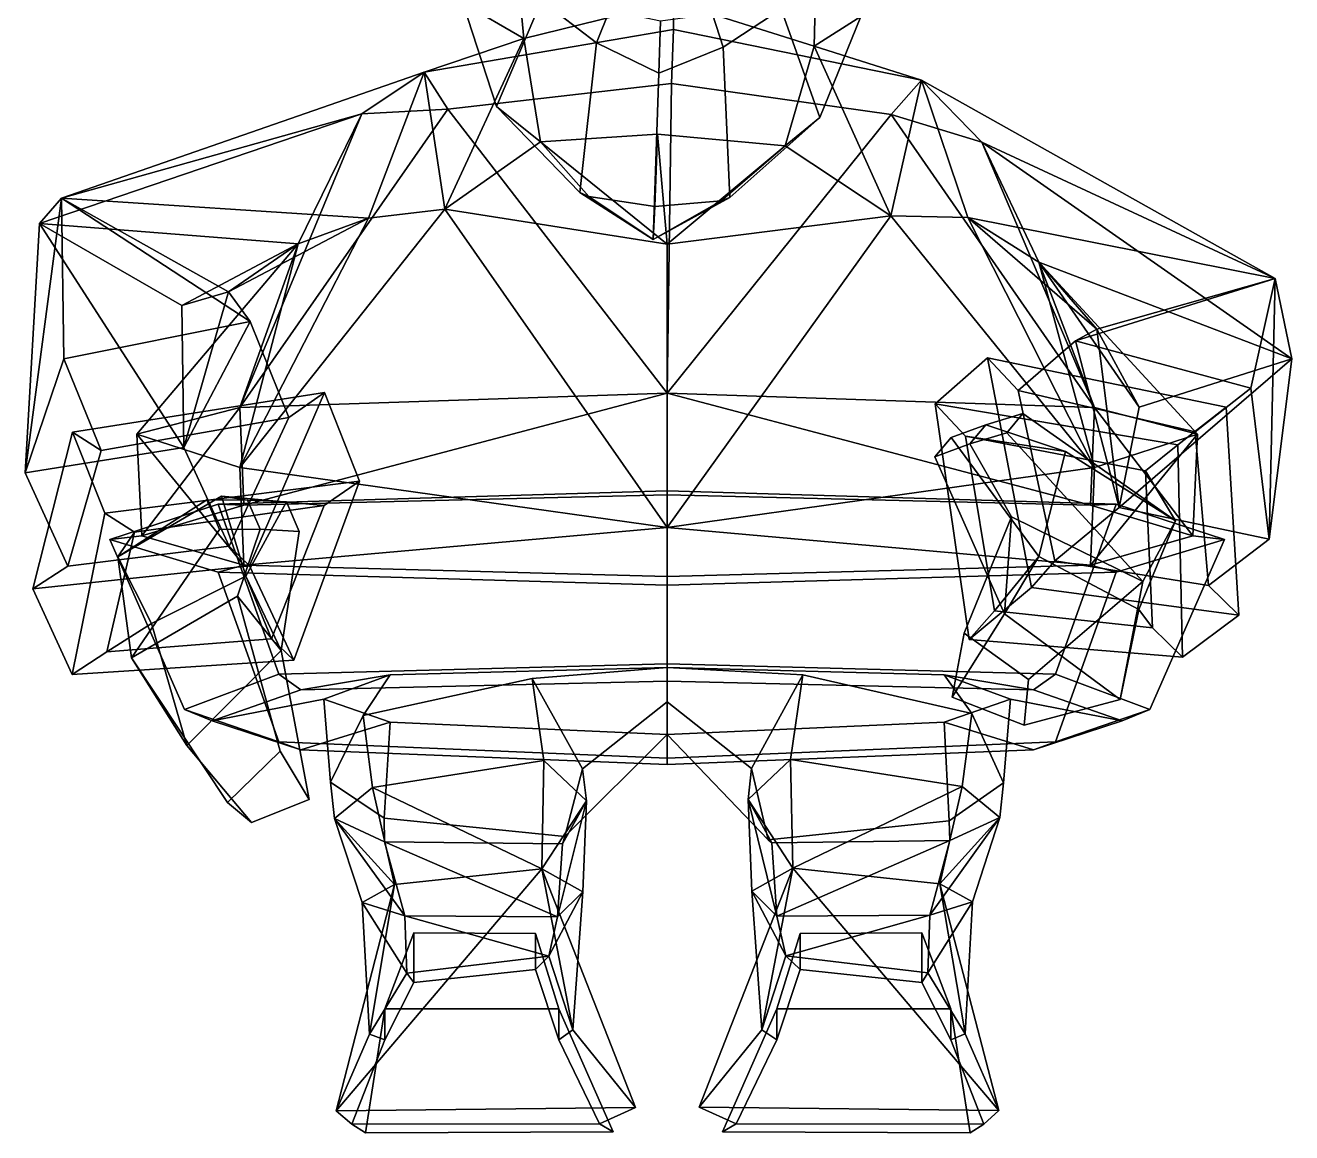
# Model space of a CAD drawing. Extents: x -176 to 167, y -153 to 325.
# Drawn here: x -176.1 to 167.3, y -153 to 147.3 of the extents above; entities that cross this region are included whole.
import ezdxf

# ---------------------------------------------------------------- set-up
doc = ezdxf.new("R2010")
doc.units = 0

msp = doc.modelspace()

# ---------------------------------------------------------------- linework, layer by layer
for points in [[(-57.44862, 153.301086, 53.716511), (-63.20509, 169.585144, 47.836521), (-43.811966, 174.219238, 15.251997), (-40.900604, 143.714783, 27.194605)], [(-40.900604, 143.714783, 27.194605), (-43.811966, 174.219238, 15.251997), (-2.698454, 170.069946, 5.021986), (-0.469201, 153.626862, 4.484125)], [(37.777031, 141.57782, 27.671911), (-0.469201, 153.626862, 4.484125), (-2.698454, 170.069946, 5.021986), (38.526306, 171.416504, 15.552735)], [(50.427952, 149.628998, 54.110527), (37.777031, 141.57782, 27.671911), (38.526306, 171.416504, 15.552735), (57.321163, 165.482483, 48.276741)], [(-36.132938, 153.878662, 99.71109), (-57.86557, 163.969971, 83.934875), (-57.44862, 153.301086, 53.716511), (-48.390842, 125.203674, 72.817627)], [(-21.245365, 142.499023, 120.952255), (-17.751814, 151.266235, 117.95192), (-36.705475, 158.064758, 108.324829), (-36.132938, 153.878662, 99.71109)], [(28.865852, 151.666138, 99.948494), (39.341396, 122.217285, 73.138062), (50.427952, 149.628998, 54.110527), (51.348927, 160.25238, 84.333778)], [(13.084339, 141.330475, 121.077644), (28.865852, 151.666138, 99.948494), (29.658854, 155.805725, 108.567223), (10.217029, 150.314209, 118.054077)], [(-0.361351, 146.090698, -5.943361), (-67.98632, 134.54895, -3.311299), (-40.900604, 143.714783, 27.194605), (-0.469201, 153.626862, 4.484125)], [(-48.390842, 125.203674, 72.817627), (-57.44862, 153.301086, 53.716511), (-40.900604, 143.714783, 27.194605), (-36.389175, 115.675934, 57.634346)], [(-25.762482, 101.952682, 107.246651), (-21.245365, 142.499023, 120.952255), (-36.132938, 153.878662, 99.71109), (-48.390842, 125.203674, 72.817627)], [(-4.366052, 134.300964, 128.234665), (-3.868901, 148.425812, 123.759476), (-17.751814, 151.266235, 117.95192), (-21.245365, 142.499023, 120.952255)], [(-0.469201, 153.626862, 4.484125), (37.777031, 141.57782, 27.671911), (66.914047, 132.354126, -3.726219), (-0.361351, 146.090698, -5.943361)], [(14.933744, 100.567383, 107.395294), (39.341396, 122.217285, 73.138062), (28.865852, 151.666138, 99.948494), (13.084339, 141.330475, 121.077644)], [(-4.366052, 134.300964, 128.234665), (13.084339, 141.330475, 121.077644), (10.217029, 150.314209, 118.054077), (-3.868901, 148.425812, 123.759476)], [(39.341396, 122.217285, 73.138062), (29.89267, 114.596313, 57.750191), (37.777031, 141.57782, 27.671911), (50.427952, 149.628998, 54.110527)], [(-0.361351, 146.090698, -5.943361), (-0.863591, 131.466309, -55.744404), (-61.523647, 124.550598, -48.40007), (-67.98632, 134.54895, -3.311299)], [(-0.361351, 146.090698, -5.943361), (66.914047, 132.354126, -3.726219), (58.691601, 123.121033, -48.176357), (-0.863591, 131.466309, -55.744404)], [(-67.98632, 134.54895, -3.311299), (-62.367287, 97.37558, 52.218258), (-40.900604, 143.714783, 27.194605)], [(-62.367287, 97.37558, 52.218258), (-36.389175, 115.675934, 57.634346), (-40.900604, 143.714783, 27.194605)], [(-5.842643, 89.16748, 111.879059), (-4.366052, 134.300964, 128.234665), (-21.245365, 142.499023, 120.952255), (-25.762482, 101.952682, 107.246651)], [(-5.842643, 89.16748, 111.879059), (14.933744, 100.567383, 107.395294), (13.084339, 141.330475, 121.077644), (-4.366052, 134.300964, 128.234665)], [(58.587521, 95.638184, 52.271042), (37.777031, 141.57782, 27.671911), (29.89267, 114.596313, 57.750191)], [(66.914047, 132.354126, -3.726219), (37.777031, 141.57782, 27.671911), (58.587521, 95.638184, 52.271042)], [(-83.052803, 94.994995, 29.567791), (-67.98632, 134.54895, -3.311299), (-166.350571, 100.412766, -20.098408)], [(-84.840981, 123.215118, -38.352638), (-166.350571, 100.412766, -20.098408), (-67.98632, 134.54895, -3.311299)], [(-84.840981, 123.215118, -38.352638), (-67.98632, 134.54895, -3.311299), (-61.523647, 124.550598, -48.40007)], [(-83.052803, 94.994995, 29.567791), (-62.367287, 97.37558, 52.218258), (-67.98632, 134.54895, -3.311299)], [(-2.069464, 47.516098, -106.734833), (-61.523647, 124.550598, -48.40007), (-0.863591, 131.466309, -55.744404)], [(-2.069464, 47.516098, -106.734833), (-0.863591, 131.466309, -55.744404), (58.691601, 123.121033, -48.176357)], [(79.471619, 95.10704, 34.454617), (66.914047, 132.354126, -3.726219), (58.587521, 95.638184, 52.271042)], [(83.254738, 115.552429, -38.704914), (58.691601, 123.121033, -48.176357), (66.914047, 132.354126, -3.726219)], [(79.471619, 95.10704, 34.454617), (162.788467, 78.637939, -4.108406), (66.914047, 132.354126, -3.726219)], [(83.254738, 115.552429, -38.704914), (66.914047, 132.354126, -3.726219), (162.788467, 78.637939, -4.108406)], [(-117.911842, 43.611603, -70.882919), (-61.523647, 124.550598, -48.40007), (-2.069464, 47.516098, -106.734833)], [(-117.911842, 43.611603, -70.882919), (-84.840981, 123.215118, -38.352638), (-61.523647, 124.550598, -48.40007)], [(-25.762482, 101.952682, 107.246651), (-48.390842, 125.203674, 72.817627), (-36.389175, 115.675934, 57.634346), (-23.321266, 100.861267, 91.365768)], [(-84.840981, 123.215118, -38.352638), (-172.26828, 93.536713, -62.657536), (-166.350571, 100.412766, -20.098408)], [(-102.127609, 88.040283, -14.311348), (-172.26828, 93.536713, -62.657536), (-84.840981, 123.215118, -38.352638)], [(-117.911842, 43.611603, -70.882919), (-102.127609, 88.040283, -14.311348), (-84.840981, 123.215118, -38.352638)], [(113.772919, 43.611603, -70.882912), (-2.069464, 47.516098, -106.734833), (58.691601, 123.121033, -48.176357)], [(14.933744, 100.567383, 107.395294), (12.539902, 99.640564, 91.49675), (29.89267, 114.596313, 57.750191), (39.341396, 122.217285, 73.138062)], [(113.772919, 43.611603, -70.882912), (58.691601, 123.121033, -48.176357), (83.254738, 115.552429, -38.704914)], [(-23.321266, 100.861267, 91.365768), (-36.389175, 115.675934, 57.634346), (-4.692608, 117.757294, 63.460739), (-5.446594, 98.168701, 87.333946)], [(-4.692608, 117.757294, 63.460739), (-36.389175, 115.675934, 57.634346), (-2.069461, 87.923172, 58.946205)], [(12.539902, 99.640564, 91.49675), (-5.446594, 98.168701, 87.333946), (-4.692608, 117.757294, 63.460739), (29.89267, 114.596313, 57.750191)], [(-4.692608, 117.757294, 63.460739), (-2.069461, 87.923172, 58.946205), (29.89267, 114.596313, 57.750191)], [(-2.069461, 87.923172, 58.946205), (-36.389175, 115.675934, 57.634346), (-62.367287, 97.37558, 52.218258)], [(-2.069461, 87.923172, 58.946205), (58.587521, 95.638184, 52.271042), (29.89267, 114.596313, 57.750191)], [(113.772919, 43.611603, -70.882912), (83.254738, 115.552429, -38.704914), (98.698975, 83.024094, -10.074416)], [(83.254738, 115.552429, -38.704914), (162.788467, 78.637939, -4.108406), (167.258392, 56.775696, -41.329315)], [(98.698975, 83.024094, -10.074416), (83.254738, 115.552429, -38.704914), (167.258392, 56.775696, -41.329315)], [(-176.115387, 25.927094, -18.922606), (-165.676773, 56.792145, 10.507726), (-166.350571, 100.412766, -20.098408)], [(-176.115387, 25.927094, -18.922606), (-166.350571, 100.412766, -20.098408), (-172.26828, 93.536713, -62.657536)], [(-83.052803, 94.994995, 29.567791), (-166.350571, 100.412766, -20.098408), (-121.039169, 75.011902, -10.339759)], [(-115.132515, 66.985046, -2.325269), (-121.039169, 75.011902, -10.339759), (-166.350571, 100.412766, -20.098408)], [(-115.132515, 66.985046, -2.325269), (-166.350571, 100.412766, -20.098408), (-165.676773, 56.792145, 10.507726)], [(-5.842643, 89.16748, 111.879059), (-25.762482, 101.952682, 107.246651), (-23.321266, 100.861267, 91.365768)], [(-5.842643, 89.16748, 111.879059), (-23.321266, 100.861267, 91.365768), (-5.446594, 98.168701, 87.333946)], [(-5.842643, 89.16748, 111.879059), (12.539902, 99.640564, 91.49675), (14.933744, 100.567383, 107.395294)], [(-5.842643, 89.16748, 111.879059), (-5.446594, 98.168701, 87.333946), (12.539902, 99.640564, 91.49675)], [(-2.069462, 11.0802, 123.390068), (-62.367287, 97.37558, 52.218258), (-117.911835, 27.382263, 89.88224)], [(-117.911835, 27.382263, 89.88224), (-62.367287, 97.37558, 52.218258), (-83.052803, 94.994995, 29.567791)], [(-2.069462, 11.0802, 123.390068), (-2.069461, 87.923172, 58.946205), (-62.367287, 97.37558, 52.218258)], [(-133.096176, 32.806946, -31.847836), (-176.115387, 25.927094, -18.922606), (-172.26828, 93.536713, -62.657536)], [(-133.661316, 71.326111, -56.643711), (-172.26828, 93.536713, -62.657536), (-102.127609, 88.040283, -14.311348)], [(-133.096176, 32.806946, -31.847836), (-172.26828, 93.536713, -62.657536), (-133.661316, 71.326111, -56.643711)], [(-102.127609, 88.040283, -14.311348), (-83.052803, 94.994995, 29.567791), (-121.039169, 75.011902, -10.339759)], [(-117.911835, 27.382263, 89.88224), (-83.052803, 94.994995, 29.567791), (-102.127609, 88.040283, -14.311348)], [(-2.069462, 11.0802, 123.390068), (58.587521, 95.638184, 52.271042), (-2.069461, 87.923172, 58.946205)], [(-2.069462, 11.0802, 123.390068), (113.772919, 27.382263, 89.88224), (58.587521, 95.638184, 52.271042)], [(113.772919, 27.382263, 89.88224), (79.471619, 95.10704, 34.454617), (58.587521, 95.638184, 52.271042)], [(113.772919, 27.382263, 89.88224), (98.698975, 83.024094, -10.074416), (79.471619, 95.10704, 34.454617)], [(98.698975, 83.024094, -10.074416), (114.383598, 64.865906, 11.472136), (79.471619, 95.10704, 34.454617)], [(79.471619, 95.10704, 34.454617), (114.383598, 64.865906, 11.472136), (162.788467, 78.637939, -4.108406)], [(-117.911835, 27.382263, 89.88224), (-102.127609, 88.040283, -14.311348), (-145.836548, 36.403244, 0.521921)], [(-145.836548, 36.403244, 0.521921), (-102.127609, 88.040283, -14.311348), (-117.911842, 43.611603, -70.882919)], [(-133.661316, 71.326111, -56.643711), (-102.127609, 88.040283, -14.311348), (-121.039169, 75.011902, -10.339759)], [(113.772919, 27.382263, 89.88224), (141.697617, 36.403244, 0.521925), (98.698975, 83.024094, -10.074416)], [(141.697617, 36.403244, 0.521925), (113.772919, 43.611603, -70.882912), (98.698975, 83.024094, -10.074416)], [(125.912476, 43.722717, -30.015135), (114.383598, 64.865906, 11.472136), (98.698975, 83.024094, -10.074416)], [(125.912476, 43.722717, -30.015135), (98.698975, 83.024094, -10.074416), (167.258392, 56.775696, -41.329315)], [(108.658539, 61.712219, 18.94451), (162.788467, 78.637939, -4.108406), (114.383598, 64.865906, 11.472136)], [(108.658539, 61.712219, 18.94451), (156.156754, 48.820328, 38.970024), (162.788467, 78.637939, -4.108406)], [(161.173508, 7.882675, 23.913456), (162.788467, 78.637939, -4.108406), (156.156754, 48.820328, 38.970024)], [(161.173508, 7.882675, 23.913456), (167.258392, 56.775696, -41.329315), (162.788467, 78.637939, -4.108406)], [(-133.096176, 32.806946, -31.847836), (-133.661316, 71.326111, -56.643711), (-121.039169, 75.011902, -10.339759)], [(-133.096176, 32.806946, -31.847836), (-121.039169, 75.011902, -10.339759), (-115.132515, 66.985046, -2.325269)], [(-165.676773, 56.792145, 10.507726), (-155.541489, 31.98735, 34.782085), (-104.651878, 40.92691, 20.385708), (-115.132515, 66.985046, -2.325269)], [(-115.132515, 66.985046, -2.325269), (-104.651878, 40.92691, 20.385708), (-120.863144, 6.047058, -10.758783), (-133.096176, 32.806946, -31.847836)], [(120.447655, 16.465668, 5.671138), (108.658539, 61.712219, 18.94451), (114.383598, 64.865906, 11.472136)], [(120.447655, 16.465668, 5.671138), (114.383598, 64.865906, 11.472136), (125.912476, 43.722717, -30.015135)], [(108.658539, 61.712219, 18.94451), (120.447655, 16.465668, 5.671138), (103.036011, 2.039032, 33.941162), (93.069519, 48.242889, 48.612961)], [(156.156754, 48.820328, 38.970024), (108.658539, 61.712219, 18.94451), (93.069519, 48.242889, 48.612961), (141.112732, 37.023575, 69.658142)], [(-164.584015, 0.576401, 4.074345), (-155.541489, 31.98735, 34.782085), (-165.676773, 56.792145, 10.507726), (-176.115387, 25.927094, -18.922606)], [(96.750755, -5.155212, 27.429544), (79.837929, -19.307465, 53.531757), (70.624779, 44.591965, 75.195709), (84.798462, 57.119385, 48.003208)], [(84.798462, 57.119385, 48.003208), (70.624779, 44.591965, 75.195709), (136.363342, 33.487885, 104.87159), (149.487198, 43.668228, 77.058128)], [(96.750755, -5.155212, 27.429544), (84.798462, 57.119385, 48.003208), (93.069519, 48.242889, 48.612961), (103.036011, 2.039032, 33.941162)], [(84.798462, 57.119385, 48.003208), (149.487198, 43.668228, 77.058128), (141.112732, 37.023575, 69.658142), (93.069519, 48.242889, 48.612961)], [(120.447655, 16.465668, 5.671138), (125.912476, 43.722717, -30.015135), (167.258392, 56.775696, -41.329315)], [(120.447655, 16.465668, 5.671138), (167.258392, 56.775696, -41.329315), (161.173508, 7.882675, 23.913456)], [(144.679672, -4.65918, 53.496288), (161.173508, 7.882675, 23.913456), (156.156754, 48.820328, 38.970024), (141.112732, 37.023575, 69.658142)], [(-94.995796, 47.693375, 23.30966), (-163.303802, 36.902466, 43.981602), (-154.5345, 14.982986, 66.164917), (-85.532501, 23.665283, 44.054733)], [(-94.995796, 47.693375, 23.30966), (-104.651878, 40.92691, 20.385708), (-155.541489, 31.98735, 34.782085), (-163.303802, 36.902466, 43.981602)], [(-115.321777, 0.696747, -19.380293), (-120.863144, 6.047058, -10.758783), (-104.651878, 40.92691, 20.385708), (-94.995796, 47.693375, 23.30966)], [(-116.878433, 17.149979, -78.540314), (-117.911842, 43.611603, -70.882919), (-2.069464, 47.516098, -106.734833)], [(-116.878433, 17.149979, -78.540314), (-2.069464, 47.516098, -106.734833), (-2.03787, 19.954697, -109.8871)], [(-115.321777, 0.696747, -19.380293), (-94.995796, 47.693375, 23.30966), (-85.532501, 23.665283, 44.054733), (-103.344032, -24.92598, -0.20571)], [(112.739502, 17.149994, -78.540314), (-2.03787, 19.954697, -109.8871), (-2.069464, 47.516098, -106.734833)], [(112.739502, 17.149994, -78.540314), (-2.069464, 47.516098, -106.734833), (113.772919, 43.611603, -70.882912)], [(-144.562393, 8.797226, 4.200731), (-145.836548, 36.403244, 0.521921), (-117.911842, 43.611603, -70.882919)], [(-144.562393, 8.797226, 4.200731), (-117.911842, 43.611603, -70.882919), (-116.878433, 17.149979, -78.540314)], [(79.837929, -19.307465, 53.531757), (86.63765, -11.548065, 60.566067), (78.775284, 35.892288, 75.817131), (70.624779, 44.591965, 75.195709)], [(70.624779, 44.591965, 75.195709), (78.775284, 35.892288, 75.817131), (127.648323, 26.465408, 97.124008), (136.363342, 33.487885, 104.87159)], [(79.973442, 33.751511, 124.590675), (90.042343, 36.709991, 128.967255), (94.378929, 41.95134, 117.958885), (84.36705, 38.891251, 113.534935)], [(84.36705, 38.891251, 113.534935), (94.378929, 41.95134, 117.958885), (135.736954, 12.922974, 78.400864), (105.918137, 31.660812, 77.067444)], [(90.042343, 36.709991, 128.967255), (126.938538, -3.562698, 106.004066), (135.736954, 12.922974, 78.400864), (94.378929, 41.95134, 117.958885)], [(140.423492, 8.797226, 4.200735), (112.739502, 17.149994, -78.540314), (113.772919, 43.611603, -70.882912)], [(140.423492, 8.797226, 4.200735), (113.772919, 43.611603, -70.882912), (141.697617, 36.403244, 0.521925)], [(137.654999, -24.116173, 81.538078), (152.923859, -12.711349, 54.449203), (149.487198, 43.668228, 77.058128), (136.363342, 33.487885, 104.87159)], [(152.923859, -12.711349, 54.449203), (144.679672, -4.65918, 53.496288), (141.112732, 37.023575, 69.658142), (149.487198, 43.668228, 77.058128)], [(70.543259, 30.203156, 120.217873), (79.973442, 33.751511, 124.590675), (84.36705, 38.891251, 113.534935), (74.897789, 35.450516, 109.172874)], [(74.897789, 35.450516, 109.172874), (84.36705, 38.891251, 113.534935), (105.918137, 31.660812, 77.067444), (98.715302, 3.22142, 62.47266)], [(-163.371155, -28.741165, 22.86986), (-154.5345, 14.982986, 66.164917), (-163.303802, 36.902466, 43.981602), (-174.106216, -5.569305, 1.778658)], [(-174.106216, -5.569305, 1.778658), (-163.303802, 36.902466, 43.981602), (-155.541489, 31.98735, 34.782085), (-164.584015, 0.576401, 4.074345)], [(-116.878433, 0.884094, 82.586967), (-145.836548, 36.403244, 0.521921), (-144.562393, 8.797226, 4.200731)], [(-116.878433, 0.884094, 82.586967), (-117.911835, 27.382263, 89.88224), (-145.836548, 36.403244, 0.521921)], [(70.543259, 30.203156, 120.217873), (74.897789, 35.450516, 109.172874), (98.715302, 3.22142, 62.47266), (89.423492, -12.312592, 90.449791)], [(98.715302, 3.22142, 62.47266), (105.918137, 31.660812, 77.067444), (78.775284, 35.892288, 75.817131), (86.63765, -11.548065, 60.566067)], [(105.918137, 31.660812, 77.067444), (135.736954, 12.922974, 78.400864), (127.648323, 26.465408, 97.124008), (78.775284, 35.892288, 75.817131)], [(79.973442, 33.751511, 124.590675), (91.30323, 14.008957, 119.197243), (126.938538, -3.562698, 106.004066), (90.042343, 36.709991, 128.967255)], [(112.739502, 0.884094, 82.586975), (141.697617, 36.403244, 0.521925), (113.772919, 27.382263, 89.88224)], [(112.739502, 0.884094, 82.586975), (140.423492, 8.797226, 4.200735), (141.697617, 36.403244, 0.521925)], [(-133.096176, 32.806946, -31.847836), (-120.863144, 6.047058, -10.758783), (-164.584015, 0.576401, 4.074345), (-176.115387, 25.927094, -18.922606)], [(70.543259, 30.203156, 120.217873), (89.423492, -12.312592, 90.449791), (91.30323, 14.008957, 119.197243), (79.973442, 33.751511, 124.590675)], [(137.654999, -24.116173, 81.538078), (136.363342, 33.487885, 104.87159), (127.648323, 26.465408, 97.124008), (129.555756, -16.159332, 80.621964)], [(-116.878433, 0.884094, 82.586967), (-2.069462, 11.0802, 123.390068), (-117.911835, 27.382263, 89.88224)], [(112.739502, 0.884094, 82.586975), (113.772919, 27.382263, 89.88224), (-2.069462, 11.0802, 123.390068)], [(125.850159, -11.163925, 64.701469), (129.555756, -16.159332, 80.621964), (127.648323, 26.465408, 97.124008), (135.736954, 12.922974, 78.400864)], [(-85.532501, 23.665283, 44.054733), (-154.5345, 14.982986, 66.164917), (-146.470398, 9.787003, 56.507607), (-95.041725, 17.033142, 41.210278)], [(-107.398743, -28.683228, -85.278419), (-123.803268, 17.376694, -90.59626), (-2.068983, 20.986877, -126.102699), (-2.069467, -25.883934, -120.6922)], [(-123.803268, 17.376694, -90.59626), (-116.878433, 17.149979, -78.540314), (-2.03787, 19.954697, -109.8871), (-2.068983, 20.986877, -126.102699)], [(-103.344032, -24.92598, -0.20571), (-85.532501, 23.665283, 44.054733), (-95.041725, 17.033142, 41.210278), (-109.342041, -19.155594, 9.103033)], [(103.259811, -28.68322, -85.278419), (-2.069467, -25.883934, -120.6922), (-2.068983, 20.986877, -126.102699), (119.664337, 17.376694, -90.59626)], [(119.664337, 17.376694, -90.59626), (-2.068983, 20.986877, -126.102699), (-2.03787, 19.954697, -109.8871), (112.739502, 17.149994, -78.540314)], [(-132.977158, -38.264717, 9.634261), (-153.218445, 7.795197, 4.316419), (-123.803268, 17.376694, -90.59626), (-107.398743, -28.683228, -85.278419)], [(-123.803268, 17.376694, -90.59626), (-153.218445, 7.795197, 4.316419), (-144.562393, 8.797226, 4.200731), (-116.878433, 17.149979, -78.540314)], [(-122.940895, 19.549698, 42.771843), (-95.041725, 17.033142, 41.210278), (-146.470398, 9.787003, 56.507607), (-151.041931, 3.122223, 38.390701)], [(-115.865623, 18.503113, 89.627953), (-122.940895, 19.549698, 42.771843), (-151.041931, 3.122223, 38.390701), (-126.879257, 18.540649, 92.433601)], [(-123.483559, 10.558716, 102.036743), (-126.879257, 18.540649, 92.433601), (-151.041931, 3.122223, 38.390701), (-147.315536, -24.306717, 60.479958)], [(-112.442879, 10.607834, 99.31813), (-115.865623, 18.503113, 89.627953), (-126.879257, 18.540649, 92.433601), (-123.483559, 10.558716, 102.036743)], [(-116.362297, -2.160583, 22.41662), (-109.342041, -19.155594, 9.103033), (-95.041725, 17.033142, 41.210278), (-122.940895, 19.549698, 42.771843)], [(-105.310936, 18.016953, 86.645439), (-116.362297, -2.160583, 22.41662), (-122.940895, 19.549698, 42.771843), (-115.865623, 18.503113, 89.627953)], [(-101.902809, 10.019592, 96.284729), (-106.7556, -22.253754, 51.730579), (-116.362297, -2.160583, 22.41662), (-105.310936, 18.016953, 86.645439)], [(-101.902809, 10.019592, 96.284729), (-105.310936, 18.016953, 86.645439), (-115.865623, 18.503113, 89.627953), (-112.442879, 10.607834, 99.31813)], [(128.838226, -38.264709, 9.634265), (103.259811, -28.68322, -85.278419), (119.664337, 17.376694, -90.59626), (149.079514, 7.795212, 4.316423)], [(119.664337, 17.376694, -90.59626), (112.739502, 17.149994, -78.540314), (140.423492, 8.797226, 4.200735), (149.079514, 7.795212, 4.316423)], [(-163.371155, -28.741165, 22.86986), (-154.010406, -22.668701, 25.161131), (-146.470398, 9.787003, 56.507607), (-154.5345, 14.982986, 66.164917)], [(75.202766, -34.91153, 154.056671), (78.4105, -17.590286, 162.048508), (91.30323, 14.008957, 119.197243), (89.423492, -12.312592, 90.449791)], [(78.4105, -17.590286, 162.048508), (95.855286, -30.152939, 161.659988), (126.938538, -3.562698, 106.004066), (91.30323, 14.008957, 119.197243)], [(120.447655, 16.465668, 5.671138), (161.173508, 7.882675, 23.913456), (144.679672, -4.65918, 53.496288), (103.036011, 2.039032, 33.941162)], [(-112.442879, 10.607834, 99.31813), (-123.483559, 10.558716, 102.036743), (-147.315536, -24.306717, 60.479958), (-118.574577, -7.534195, 85.883453)], [(-101.902809, 10.019592, 96.284729), (-112.442879, 10.607834, 99.31813), (-118.574577, -7.534195, 85.883453), (-106.7556, -22.253754, 51.730579)], [(-116.878433, 0.884094, 82.586967), (-2.069462, -2.241638, 114.001472), (-2.069462, 11.0802, 123.390068)], [(112.739502, 0.884094, 82.586975), (-2.069462, 11.0802, 123.390068), (-2.069462, -2.241638, 114.001472)], [(120.729477, -35.602234, 90.054764), (125.850159, -11.163925, 64.701469), (135.736954, 12.922974, 78.400864), (126.938538, -3.562698, 106.004066)], [(-141.913147, -14.989014, 20.032743), (-151.041931, 3.122223, 38.390701), (-146.470398, 9.787003, 56.507607), (-154.010406, -22.668701, 25.161131)], [(-153.218445, 7.795197, 4.316419), (-123.803268, -1.003769, 91.477562), (-116.878433, 0.884094, 82.586967), (-144.562393, 8.797226, 4.200731)], [(-123.803268, -1.003769, 91.477562), (-153.218445, 7.795197, 4.316419), (-132.977158, -38.264717, 9.634261), (-107.398735, -47.063683, 96.79541)], [(119.664337, -1.003754, 91.47757), (103.259811, -47.063675, 96.79541), (128.838226, -38.264709, 9.634265), (149.079514, 7.795212, 4.316423)], [(149.079514, 7.795212, 4.316423), (140.423492, 8.797226, 4.200735), (112.739502, 0.884094, 82.586975), (119.664337, -1.003754, 91.47757)], [(-115.321777, 0.696747, -19.380293), (-174.106216, -5.569305, 1.778658), (-164.584015, 0.576401, 4.074345), (-120.863144, 6.047058, -10.758783)], [(-115.321777, 0.696747, -19.380293), (-103.344032, -24.92598, -0.20571), (-163.371155, -28.741165, 22.86986), (-174.106216, -5.569305, 1.778658)], [(-132.311279, -48.050987, 37.446377), (-147.315536, -24.306717, 60.479958), (-151.041931, 3.122223, 38.390701), (-141.913147, -14.989014, 20.032743)], [(-2.069462, -4.550644, 126.977654), (-2.069462, -2.241638, 114.001472), (-116.878433, 0.884094, 82.586967), (-123.803268, -1.003769, 91.477562)], [(-2.069462, -4.550644, 126.977654), (119.664337, -1.003754, 91.47757), (112.739502, 0.884094, 82.586975), (-2.069462, -2.241638, 114.001472)], [(98.715302, 3.22142, 62.47266), (86.63765, -11.548065, 60.566067), (129.555756, -16.159332, 80.621964), (125.850159, -11.163925, 64.701469)], [(89.423492, -12.312592, 90.449791), (98.715302, 3.22142, 62.47266), (125.850159, -11.163925, 64.701469), (120.729477, -35.602234, 90.054764)], [(96.750755, -5.155212, 27.429544), (103.036011, 2.039032, 33.941162), (144.679672, -4.65918, 53.496288), (152.923859, -12.711349, 54.449203)], [(-116.362297, -2.160583, 22.41662), (-141.913147, -14.989014, 20.032743), (-154.010406, -22.668701, 25.161131), (-109.342041, -19.155594, 9.103033)], [(-106.7556, -22.253754, 51.730579), (-132.311279, -48.050987, 37.446377), (-141.913147, -14.989014, 20.032743), (-116.362297, -2.160583, 22.41662)], [(-2.069463, -51.43277, 132.390427), (-2.069462, -4.550644, 126.977654), (-123.803268, -1.003769, 91.477562), (-107.398735, -47.063683, 96.79541)], [(-2.069463, -51.43277, 132.390427), (103.259811, -47.063675, 96.79541), (119.664337, -1.003754, 91.47757), (-2.069462, -4.550644, 126.977654)], [(96.750755, -5.155212, 27.429544), (152.923859, -12.711349, 54.449203), (137.654999, -24.116173, 81.538078), (79.837929, -19.307465, 53.531757)], [(94.767982, -42.525818, 143.73558), (120.729477, -35.602234, 90.054764), (126.938538, -3.562698, 106.004066), (95.855286, -30.152939, 161.659988)], [(-106.988533, -49.587395, 119.023483), (-118.574577, -7.534195, 85.883453), (-147.315536, -24.306717, 60.479958), (-121.283325, -63.518944, 111.032066)], [(-99.125832, -62.654404, 107.123238), (-106.7556, -22.253754, 51.730579), (-118.574577, -7.534195, 85.883453), (-106.988533, -49.587395, 119.023483)], [(75.202766, -34.91153, 154.056671), (89.423492, -12.312592, 90.449791), (120.729477, -35.602234, 90.054764), (94.767982, -42.525818, 143.73558)], [(79.837929, -19.307465, 53.531757), (137.654999, -24.116173, 81.538078), (129.555756, -16.159332, 80.621964), (86.63765, -11.548065, 60.566067)], [(-103.344032, -24.92598, -0.20571), (-109.342041, -19.155594, 9.103033), (-154.010406, -22.668701, 25.161131), (-163.371155, -28.741165, 22.86986)], [(75.202766, -34.91153, 154.056671), (94.767982, -42.525818, 143.73558), (95.855286, -30.152939, 161.659988), (78.4105, -17.590286, 162.048508)], [(-99.125832, -62.654404, 107.123238), (-114.796669, -68.939224, 90.929848), (-132.311279, -48.050987, 37.446377), (-106.7556, -22.253754, 51.730579)], [(-114.796669, -68.939224, 90.929848), (-121.283325, -63.518944, 111.032066), (-147.315536, -24.306717, 60.479958), (-132.311279, -48.050987, 37.446377)], [(-107.398743, -28.683228, -85.278419), (-2.069467, -25.883934, -120.6922), (-2.069467, -30.59124, -104.08197), (-101.377144, -32.951477, -72.755859)], [(-101.377144, -32.951477, -72.755859), (-2.069467, -30.59124, -104.08197), (-2.069466, -26.924599, -82.67308), (-77.176857, -28.891846, -55.743134)], [(-77.176857, -28.891846, -55.743134), (-2.069466, -26.924599, -82.67308), (-38.64814, -29.86293, -58.773888), (-84.547188, -39.891312, -33.866947)], [(-2.069466, -26.924599, -82.67308), (-2.069465, -36.179733, 9.006751), (-25.041691, -54.32608, 6.020479), (-38.64814, -29.86293, -58.773888)], [(103.259811, -28.68322, -85.278419), (97.238205, -32.951462, -72.755852), (-2.069467, -30.59124, -104.08197), (-2.069467, -25.883934, -120.6922)], [(97.238205, -32.951462, -72.755852), (73.037933, -28.891846, -55.74313), (-2.069466, -26.924599, -82.67308), (-2.069467, -30.59124, -104.08197)], [(73.037933, -28.891846, -55.74313), (80.49321, -39.366974, -34.112186), (34.698978, -28.843613, -59.12838), (-2.069466, -26.924599, -82.67308)], [(20.807825, -54.249901, 5.473021), (-2.069465, -36.179733, 9.006751), (-2.069466, -26.924599, -82.67308), (34.698978, -28.843613, -59.12838)], [(-132.977158, -38.264717, 9.634261), (-107.398743, -28.683228, -85.278419), (-101.377144, -32.951477, -72.755859), (-125.450172, -41.30423, 9.985188)], [(-125.450172, -41.30423, 9.985188), (-101.377144, -32.951477, -72.755859), (-77.176857, -28.891846, -55.743134), (-95.199806, -35.45903, 9.310332)], [(-95.199806, -35.45903, 9.310332), (-77.176857, -28.891846, -55.743134), (-84.547188, -39.891312, -33.866947), (-93.395378, -57.975311, 9.371853)], [(-81.99337, -59.413689, -14.92722), (-84.547188, -39.891312, -33.866947), (-38.64814, -29.86293, -58.773888), (-35.492294, -52.073456, -27.661127)], [(-23.983461, -62.998734, -0.144123), (-35.492294, -52.073456, -27.661127), (-38.64814, -29.86293, -58.773888), (-25.041691, -54.32608, 6.020479)], [(19.877596, -62.716881, -0.390617), (20.807825, -54.249901, 5.473021), (34.698978, -28.843613, -59.12838), (31.373661, -51.796082, -27.914082)], [(77.881561, -59.117279, -15.194013), (31.373661, -51.796082, -27.914082), (34.698978, -28.843613, -59.12838), (80.49321, -39.366974, -34.112186)], [(91.060875, -35.45903, 9.310334), (89.147156, -58.123474, 9.030437), (80.49321, -39.366974, -34.112186), (73.037933, -28.891846, -55.74313)], [(121.311241, -41.304222, 9.985191), (91.060875, -35.45903, 9.310334), (73.037933, -28.891846, -55.74313), (97.238205, -32.951462, -72.755852)], [(128.838226, -38.264709, 9.634265), (121.311241, -41.304222, 9.985191), (97.238205, -32.951462, -72.755852), (103.259811, -28.68322, -85.278419)], [(-101.377144, -49.217361, 88.371429), (-125.450172, -41.30423, 9.985188), (-95.199806, -35.45903, 9.310332), (-77.176857, -41.744858, 71.576729)], [(-77.176857, -41.744858, 71.576729), (-95.199806, -35.45903, 9.310332), (-93.395378, -57.975311, 9.371853), (-78.792816, -67.730759, 50.003685)], [(-2.069465, -36.179733, 9.006751), (-2.069464, -45.078262, 97.154205), (-29.795259, -72.692848, 70.257858), (-25.041691, -54.32608, 6.020479)], [(20.807825, -54.249901, 5.473021), (25.304005, -73.612076, 69.710381), (-2.069464, -45.078262, 97.154205), (-2.069465, -36.179733, 9.006751)], [(73.037933, -41.744858, 71.576729), (74.386475, -68.466469, 49.633011), (89.147156, -58.123474, 9.030437), (91.060875, -35.45903, 9.310334)], [(97.238213, -49.217361, 88.371429), (73.037933, -41.744858, 71.576729), (91.060875, -35.45903, 9.310334), (121.311241, -41.304222, 9.985191)], [(-107.398735, -47.063683, 96.79541), (-132.977158, -38.264717, 9.634261), (-125.450172, -41.30423, 9.985188), (-101.377144, -49.217361, 88.371429)], [(-92.252159, -67.86438, 4.324375), (-93.395378, -57.975311, 9.371853), (-84.547188, -39.891312, -33.866947), (-81.99337, -59.413689, -14.92722)], [(88.149597, -67.558846, 4.056153), (77.881561, -59.117279, -15.194013), (80.49321, -39.366974, -34.112186), (89.147156, -58.123474, 9.030437)], [(103.259811, -47.063675, 96.79541), (97.238213, -49.217361, 88.371429), (121.311241, -41.304222, 9.985191), (128.838226, -38.264709, 9.634265)], [(-2.069464, -53.200829, 119.884956), (-101.377144, -49.217361, 88.371429), (-77.176857, -41.744858, 71.576729), (-2.069464, -45.078262, 97.154205)], [(-2.069464, -45.078262, 97.154205), (-77.176857, -41.744858, 71.576729), (-78.792816, -67.730759, 50.003685), (-29.795259, -72.692848, 70.257858)], [(-2.069464, -45.078262, 97.154205), (25.304005, -73.612076, 69.710381), (74.386475, -68.466469, 49.633011), (73.037933, -41.744858, 71.576729)], [(-2.069464, -53.200829, 119.884956), (-2.069464, -45.078262, 97.154205), (73.037933, -41.744858, 71.576729), (97.238213, -49.217361, 88.371429)], [(-2.069463, -51.43277, 132.390427), (-107.398735, -47.063683, 96.79541), (-101.377144, -49.217361, 88.371429), (-2.069464, -53.200829, 119.884956)], [(-2.069463, -51.43277, 132.390427), (-2.069464, -53.200829, 119.884956), (97.238213, -49.217361, 88.371429), (103.259811, -47.063675, 96.79541)], [(-99.125832, -62.654404, 107.123238), (-106.988533, -49.587395, 119.023483), (-121.283325, -63.518944, 111.032066), (-114.796669, -68.939224, 90.929848)], [(-36.073254, -81.469353, -15.771581), (-81.99337, -59.413689, -14.92722), (-35.492294, -52.073456, -27.661127)], [(-36.073254, -81.469353, -15.771581), (-35.492294, -52.073456, -27.661127), (-23.983461, -62.998734, -0.144123)], [(-30.416643, -74.717499, 27.379244), (-23.983461, -62.998734, -0.144123), (-25.041691, -54.32608, 6.020479), (-29.795259, -72.692848, 70.257858)], [(31.965845, -81.275368, -16.02334), (19.877596, -62.716881, -0.390617), (31.373661, -51.796082, -27.914082)], [(26.323862, -74.425293, 27.133383), (25.304005, -73.612076, 69.710381), (20.807825, -54.249901, 5.473021), (19.877596, -62.716881, -0.390617)], [(31.965845, -81.275368, -16.02334), (31.373661, -51.796082, -27.914082), (77.881561, -59.117279, -15.194013)], [(-78.694191, -74.132317, 20.849022), (-78.792816, -67.730759, 50.003685), (-93.395378, -57.975311, 9.371853), (-92.252159, -67.86438, 4.324375)], [(74.59919, -73.826271, 20.586838), (88.149597, -67.558846, 4.056153), (89.147156, -58.123474, 9.030437), (74.386475, -68.466469, 49.633011)], [(-75.990929, -85.717224, -4.063347), (-92.252159, -67.86438, 4.324375), (-81.99337, -59.413689, -14.92722)], [(-75.990929, -85.717224, -4.063347), (-81.99337, -59.413689, -14.92722), (-36.073254, -81.469353, -15.771581)], [(71.888649, -85.511543, -4.327386), (31.965845, -81.275368, -16.02334), (77.881561, -59.117279, -15.194013)], [(71.888649, -85.511543, -4.327386), (77.881561, -59.117279, -15.194013), (88.149597, -67.558846, 4.056153)], [(-24.941086, -87.705833, 9.757137), (-36.073254, -81.469353, -15.771581), (-23.983461, -62.998734, -0.144123)], [(-31.78644, -94.5299, 35.415833), (-24.941086, -87.705833, 9.757137), (-23.983461, -62.998734, -0.144123)], [(-31.78644, -94.5299, 35.415833), (-23.983461, -62.998734, -0.144123), (-30.416643, -74.717499, 27.379244)], [(27.699415, -94.338387, 35.168926), (26.323862, -74.425293, 27.133383), (19.877596, -62.716881, -0.390617)], [(27.699415, -94.338387, 35.168926), (19.877596, -62.716881, -0.390617), (20.843737, -87.515785, 9.510743)], [(20.843737, -87.515785, 9.510743), (19.877596, -62.716881, -0.390617), (31.965845, -81.275368, -16.02334)], [(-73.204498, -94.206581, 29.208473), (-78.694191, -74.132317, 20.849022), (-92.252159, -67.86438, 4.324375)], [(-73.204498, -94.206581, 29.208473), (-92.252159, -67.86438, 4.324375), (-84.817787, -90.594971, 13.806706)], [(-84.817787, -90.594971, 13.806706), (-92.252159, -67.86438, 4.324375), (-75.990929, -85.717224, -4.063347)], [(-30.416643, -74.717499, 27.379244), (-29.795259, -72.692848, 70.257858), (-78.792816, -67.730759, 50.003685), (-78.694191, -74.132317, 20.849022)], [(26.323862, -74.425293, 27.133383), (74.59919, -73.826271, 20.586838), (74.386475, -68.466469, 49.633011), (25.304005, -73.612076, 69.710381)], [(69.115471, -94.002502, 28.94759), (88.149597, -67.558846, 4.056153), (74.59919, -73.826271, 20.586838)], [(69.115471, -94.002502, 28.94759), (80.72274, -90.387047, 13.540982), (88.149597, -67.558846, 4.056153)], [(80.72274, -90.387047, 13.540982), (71.888649, -85.511543, -4.327386), (88.149597, -67.558846, 4.056153)], [(-31.78644, -94.5299, 35.415833), (-30.416643, -74.717499, 27.379244), (-78.694191, -74.132317, 20.849022)], [(-31.78644, -94.5299, 35.415833), (-78.694191, -74.132317, 20.849022), (-73.204498, -94.206581, 29.208473)], [(27.699415, -94.338387, 35.168926), (74.59919, -73.826271, 20.586838), (26.323862, -74.425293, 27.133383)], [(27.699415, -94.338387, 35.168926), (69.115471, -94.002502, 28.94759), (74.59919, -73.826271, 20.586838)], [(-91.84758, -147.126144, -29.48847), (-75.990929, -85.717224, -4.063347), (-36.073254, -81.469353, -15.771581)], [(-10.680984, -146.221512, -35.969856), (-91.84758, -147.126144, -29.48847), (-36.073254, -81.469353, -15.771581)], [(-10.680984, -146.221512, -35.969856), (-36.073254, -81.469353, -15.771581), (-27.66452, -125.183434, -6.697343)], [(-27.66452, -125.183434, -6.697343), (-36.073254, -81.469353, -15.771581), (-24.941086, -87.705833, 9.757137)], [(6.643347, -146.13092, -36.194157), (23.628729, -125.098541, -6.916918), (31.965845, -81.275368, -16.02334)], [(6.643347, -146.13092, -36.194157), (31.965845, -81.275368, -16.02334), (87.812088, -147.019608, -29.733988)], [(23.628729, -125.098541, -6.916918), (20.843737, -87.515785, 9.510743), (31.965845, -81.275368, -16.02334)], [(87.812088, -147.019608, -29.733988), (31.965845, -81.275368, -16.02334), (71.888649, -85.511543, -4.327386)], [(-91.84758, -147.126144, -29.48847), (-82.774567, -126.315987, -3.5702), (-75.990929, -85.717224, -4.063347)], [(-82.774567, -126.315987, -3.5702), (-84.817787, -90.594971, 13.806706), (-75.990929, -85.717224, -4.063347)], [(87.812088, -147.019608, -29.733988), (71.888649, -85.511543, -4.327386), (78.740051, -126.219887, -3.804442)], [(78.740051, -126.219887, -3.804442), (71.888649, -85.511543, -4.327386), (80.72274, -90.387047, 13.540982)], [(-27.66452, -125.183434, -6.697343), (-24.941086, -87.705833, 9.757137), (-34.172089, -105.153984, 20.292513)], [(-34.172089, -105.153984, 20.292513), (-24.941086, -87.705833, 9.757137), (-31.78644, -94.5299, 35.415833)], [(30.137802, -105.076378, 20.079918), (27.699415, -94.338387, 35.168926), (20.843737, -87.515785, 9.510743)], [(23.628729, -125.098541, -6.916918), (30.137802, -105.076378, 20.079918), (20.843737, -87.515785, 9.510743)], [(-72.662666, -109.754356, 12.643307), (-73.204498, -94.206581, 29.208473), (-84.817787, -90.594971, 13.806706)], [(-82.774567, -126.315987, -3.5702), (-72.662666, -109.754356, 12.643307), (-84.817787, -90.594971, 13.806706)], [(78.740051, -126.219887, -3.804442), (80.72274, -90.387047, 13.540982), (68.627838, -109.665955, 12.41852)], [(68.627838, -109.665955, 12.41852), (80.72274, -90.387047, 13.540982), (69.115471, -94.002502, 28.94759)], [(-34.172089, -105.153984, 20.292513), (-31.78644, -94.5299, 35.415833), (-73.204498, -94.206581, 29.208473)], [(-72.662666, -109.754356, 12.643307), (-34.172089, -105.153984, 20.292513), (-73.204498, -94.206581, 29.208473)], [(30.137802, -105.076378, 20.079918), (69.115471, -94.002502, 28.94759), (27.699415, -94.338387, 35.168926)], [(68.627838, -109.665955, 12.41852), (69.115471, -94.002502, 28.94759), (30.137802, -105.076378, 20.079918)], [(-31.473774, -119.444244, 102.617195), (-37.787899, -98.998032, 87.801697), (-70.777412, -98.812729, 87.801697), (-78.613716, -119.444244, 102.617195)], [(-78.613716, -119.444244, 102.617195), (-70.777412, -98.812729, 87.801697), (-70.777412, -112.334427, 35.947453), (-78.613716, -127.827744, 43.725594)], [(-37.787899, -98.998032, 87.801697), (-37.787899, -108.736435, 35.947453), (-70.777412, -112.334427, 35.947453), (-70.777412, -98.812729, 87.801697)], [(-31.473774, -119.444244, 102.617195), (-31.473774, -127.827744, 43.725594), (-37.787899, -108.736435, 35.947453), (-37.787899, -98.998032, 87.801697)], [(27.673773, -119.444244, 102.617195), (74.813721, -119.444244, 102.617195), (66.977409, -98.812729, 87.801697), (33.987896, -98.998032, 87.801697)], [(27.673773, -119.444244, 102.617195), (33.987896, -98.998032, 87.801697), (33.987896, -108.736435, 35.947453), (27.673773, -127.827744, 43.725594)], [(33.987896, -98.998032, 87.801697), (66.977409, -98.812729, 87.801697), (66.977409, -112.334427, 35.947453), (33.987896, -108.736435, 35.947453)], [(74.813721, -119.444244, 102.617195), (74.813721, -127.827744, 43.725594), (66.977409, -112.334427, 35.947453), (66.977409, -98.812729, 87.801697)], [(-34.172089, -105.153984, 20.292513), (-72.662666, -109.754356, 12.643307), (-70.777412, -112.334427, 35.947453), (-37.787899, -108.736435, 35.947453)], [(-27.66452, -125.183434, -6.697343), (-34.172089, -105.153984, 20.292513), (-37.787899, -108.736435, 35.947453), (-31.473774, -127.827744, 43.725594)], [(23.628729, -125.098541, -6.916918), (27.673773, -127.827744, 43.725594), (33.987896, -108.736435, 35.947453), (30.137802, -105.076378, 20.079918)], [(30.137802, -105.076378, 20.079918), (33.987896, -108.736435, 35.947453), (66.977409, -112.334427, 35.947453), (68.627838, -109.665955, 12.41852)], [(-82.774567, -126.315987, -3.5702), (-78.613716, -127.827744, 43.725594), (-70.777412, -112.334427, 35.947453), (-72.662666, -109.754356, 12.643307)], [(78.740051, -126.219887, -3.804442), (68.627838, -109.665955, 12.41852), (66.977409, -112.334427, 35.947453), (74.813721, -127.827744, 43.725594)], [(-83.890282, -153.02951, 102.617195), (-78.613716, -119.444244, 102.617195), (-78.613716, -127.827744, 43.725594), (-87.594154, -150.723206, 36.317848)], [(-16.70689, -152.844193, 102.617195), (-31.473774, -119.444244, 102.617195), (-78.613716, -119.444244, 102.617195), (-83.890282, -153.02951, 102.617195)], [(-16.70689, -152.844193, 102.617195), (-20.410763, -150.61731, 32.613968), (-31.473774, -127.827744, 43.725594), (-31.473774, -119.444244, 102.617195)], [(12.906889, -152.844193, 102.617195), (80.090286, -153.02951, 102.617195), (74.813721, -119.444244, 102.617195), (27.673773, -119.444244, 102.617195)], [(12.906889, -152.844193, 102.617195), (27.673773, -119.444244, 102.617195), (27.673773, -127.827744, 43.725594), (16.610764, -150.61731, 32.613968)], [(80.090286, -153.02951, 102.617195), (83.794151, -150.723206, 36.317848), (74.813721, -127.827744, 43.725594), (74.813721, -119.444244, 102.617195)], [(-91.84758, -147.126144, -29.48847), (-87.594154, -150.723206, 36.317848), (-78.613716, -127.827744, 43.725594), (-82.774567, -126.315987, -3.5702)], [(-10.680984, -146.221512, -35.969856), (-27.66452, -125.183434, -6.697343), (-31.473774, -127.827744, 43.725594), (-20.410763, -150.61731, 32.613968)], [(6.643347, -146.13092, -36.194157), (16.610764, -150.61731, 32.613968), (27.673773, -127.827744, 43.725594), (23.628729, -125.098541, -6.916918)], [(87.812088, -147.019608, -29.733988), (78.740051, -126.219887, -3.804442), (74.813721, -127.827744, 43.725594), (83.794151, -150.723206, 36.317848)], [(-91.84758, -147.126144, -29.48847), (-10.680984, -146.221512, -35.969856), (-20.410763, -150.61731, 32.613968), (-87.594154, -150.723206, 36.317848)], [(87.812088, -147.019608, -29.733988), (83.794151, -150.723206, 36.317848), (16.610764, -150.61731, 32.613968), (6.643347, -146.13092, -36.194157)], [(-83.890282, -153.02951, 102.617195), (-87.594154, -150.723206, 36.317848), (-20.410763, -150.61731, 32.613968), (-16.70689, -152.844193, 102.617195)], [(80.090286, -153.02951, 102.617195), (12.906889, -152.844193, 102.617195), (16.610764, -150.61731, 32.613968), (83.794151, -150.723206, 36.317848)]]:
    msp.add_3dface(points)

doc.saveas('drawing.dxf')
